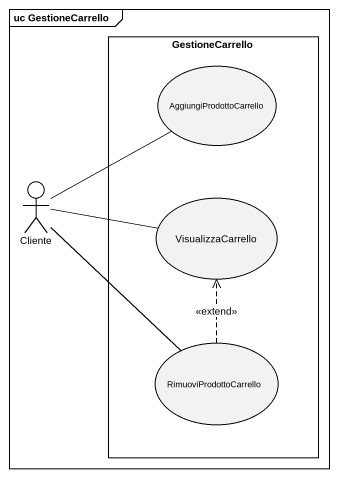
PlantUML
@startuml
mainframe uc GestioneCarrello
rectangle GestioneCarrello {
  usecase AggiungiProdottoCarrello
  usecase VisualizzaCarrello
  usecase RimuoviProdottoCarrello
}
actor Cliente
AggiungiProdottoCarrello -- Cliente
VisualizzaCarrello -left- Cliente
RimuoviProdottoCarrello -up- Cliente
RimuoviProdottoCarrello .up.> VisualizzaCarrello : <<extend>>
@enduml
